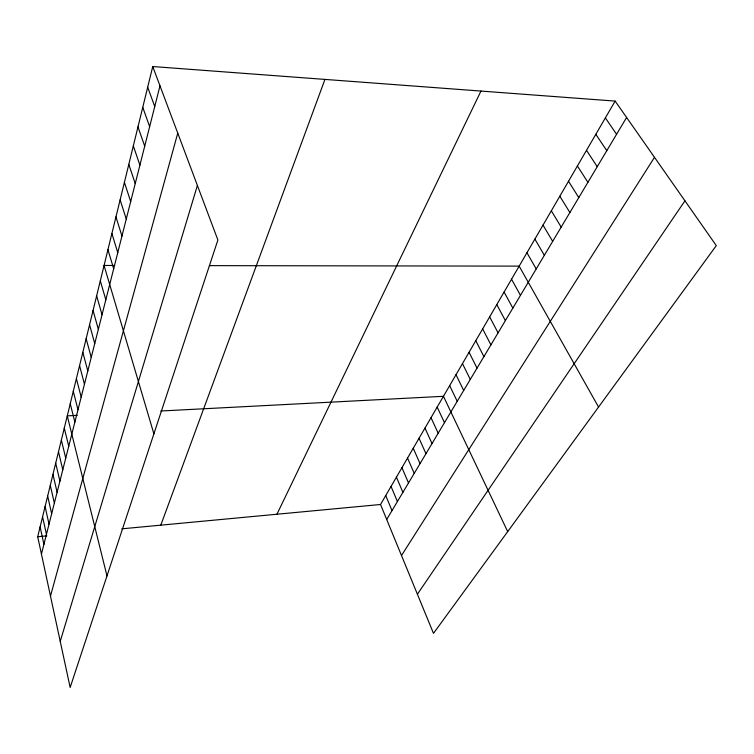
<?xml version="1.0" encoding="UTF-8"?>
<svg xmlns="http://www.w3.org/2000/svg" width="754" height="754" viewBox="0 0 754 754"><rect width="100%" height="100%" fill="white"/><g stroke="black" fill="none" stroke-linecap="round" stroke-linejoin="round"><path stroke-width="1.13" d="M152.742 66.54L217.887 240.017L70.16 687.459L37.7 536.744L152.742 66.54L615.141 101.093L716.3 245.625L433.484 633.36L380.534 504.492L615.141 101.093M41.442 554.124L159.989 85.824M50.48 596.084L177.755 133.138M60.235 641.371L197.388 185.437M160.8 525.161L324.936 79.406M276.944 514.237L480.958 91.064M386.698 519.487L626.612 117.464M401.505 555.538L654.5 157.322M417.405 594.227L684.943 200.818M37.7 536.744L46.842 535.877M121.733 528.837L380.534 504.492M77.285 415.35L67.276 415.869L106.983 575.933M160.781 411.005L443.456 396.302L507.696 531.627M114.655 265.483L104.071 265.465L153.891 433.842M209.386 265.634L519.157 266.124L598.563 407.047M605.368 117.897L616.574 134.269M595.83 134.306L606.791 150.668M586.508 150.329L597.234 166.681M577.404 165.984L587.903 182.317M568.516 181.271L578.789 197.595M559.817 196.219L569.883 212.515M551.325 210.828L561.183 227.095M543.012 225.116L552.673 241.355M534.888 239.084L544.35 255.295M526.942 252.75L536.217 268.933M511.551 279.216L520.467 295.323M504.096 292.034L512.843 308.103M496.792 304.588L505.378 320.61M489.648 316.878L498.074 332.853M482.645 328.914L490.911 344.851M475.783 340.714L483.898 356.604M469.054 352.278L477.028 368.112M462.466 363.617L470.289 379.403M456 374.719L463.691 390.459M449.667 385.624L457.216 401.307M437.169 407.103L444.464 422.683M431.015 417.697L438.178 433.211M424.973 428.084L432.014 443.541M419.045 438.272L425.963 453.672M413.239 448.262L420.035 463.616M407.528 458.074L414.219 473.361M401.929 467.697L408.508 482.928M396.434 477.15L402.9 492.324M391.034 486.434L397.405 501.542M385.737 495.538L391.995 510.59M147.68 87.238L154.749 106.531M142.76 107.341L149.65 126.634M137.982 126.889L144.711 146.172M133.326 145.89L139.905 165.154M128.811 164.372L135.23 183.618M124.41 182.355L130.687 201.582M120.122 199.857L126.257 219.046M115.956 216.907L121.96 236.059M111.894 233.514L117.765 252.618M107.935 249.687L113.675 268.754M100.31 280.837L105.824 299.8M96.644 295.841L102.035 314.748M93.062 310.478L98.35 329.319M89.566 324.757L94.75 343.541M86.154 338.697L91.234 357.415M82.827 352.316L87.803 370.968M79.566 365.615L84.457 384.191M76.39 378.612L81.187 397.122M73.279 391.307L77.992 409.752M70.245 403.729L74.863 422.089M64.279 428.093L68.737 446.302M61.357 440.053L65.73 458.178M58.492 451.74L62.789 469.789M55.702 463.182L59.915 481.146M52.959 474.37L57.106 492.258M50.282 485.322L54.354 503.125M47.662 496.038L51.658 513.757M45.089 506.537L49.029 524.171M42.573 516.81L46.446 534.36M40.113 526.876L43.921 544.341"/></g></svg>
